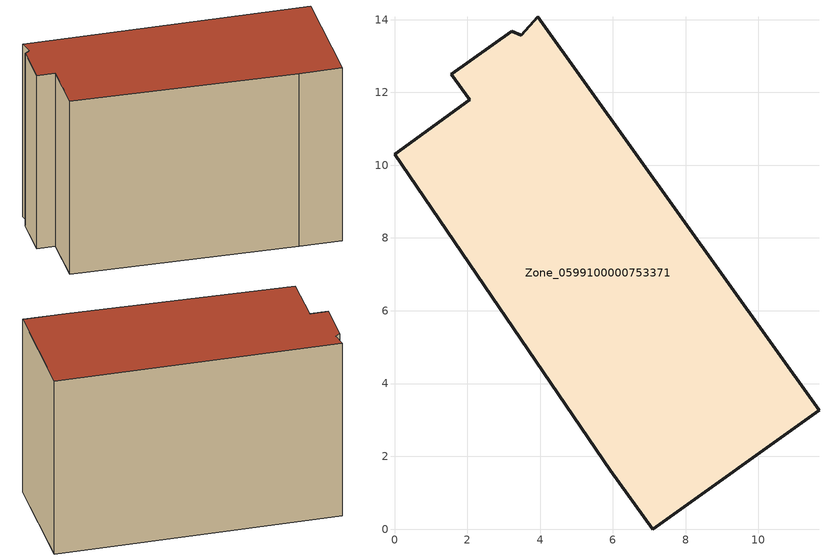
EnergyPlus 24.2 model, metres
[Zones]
Zone_0599100000753371
 floor ground (C_G): 0,10.3 2.06,11.8 1.55,12.49 3.22,13.68 3.48,13.57 3.94,14.07 11.66,3.27 7.1,0 5.93,1.62 z0
 wall outside (C_F): 2.06,11.8 0,10.3 5.93,1.62 7.1,0 11.66,3.27 3.94,14.07 3.48,13.57 3.22,13.68 1.55,12.49 2.06,11.8 z0:8.95
 roof outside (C_R): 3.22,13.68 1.55,12.49 2.06,11.8 0,10.3 5.93,1.62 7.1,0 11.66,3.27 3.94,14.07 3.48,13.57 z8.95
[BUILDING]
Pand.0599100000753371: North Axis=0; Terrain=City; Loads Convergence Tolerance Value=0.04; Temperature Convergence Tolerance Value=0.4; Solar Distribution=FullExterior; Maximum Number of Warmup Days=25; Minimum Number of Warmup Days=1
[Site:Location]
Rotterdam.The.Hague.AP_ZH_NLD Design_Conditions: Latitude=51.96; Longitude=4.45; Time Zone=1; Elevation=-4.5
[SITE:GROUNDTEMPERATURE:BUILDINGSURFACE]
18, 18, 18, 18, 18, 18, 18, 18, 18, 18, 18, 18
[MATERIAL] Thermal Absorptance=0.9; Solar Absorptance=0.7; Visible Absorptance=0.7
Name | Roughness | Thickness | Conductivity | Density | Specific Heat
G.TI.2006-2014 | MediumSmooth | 0.15 | 0.06 | 540 | 1210
F.TI.2006-2014 | Rough | 0.3 | 0.12 | 1920 | 840
R.TI.2006-2014 | MediumRough | 0.2 | 0.08 | 1500 | 1000
[CONSTRUCTION]
C_G: G.TI.2006-2014
C_F: F.TI.2006-2014
C_R: R.TI.2006-2014
[ZONE]
Zone_0599100000753371: Type=1; Multiplier=1; Ceiling Height=Autocalculate; Volume=Autocalculate; Floor Area=autocalculate; Part of Total Floor Area=Yes
[ZONEINFILTRATION:DESIGNFLOWRATE]
Infil_Zone_0599100000753371: Zone or ZoneList or Space or SpaceList=Zone_0599100000753371; Schedule=AlwaysOn; Design Flow Rate Calculation Method=Flow/Area; Flow Rate per Floor Area=0.0015; Constant Term Coefficient=1; Temperature Term Coefficient=0; Velocity Term Coefficient=0; Velocity Squared Term Coefficient=0
[HVACTEMPLATE:ZONE:IDEALLOADSAIRSYSTEM]
Zone_0599100000753371: Maximum Heating Supply Air Temperature=50; Minimum Cooling Supply Air Temperature=13; Maximum Heating Supply Air Humidity Ratio=0.0156; Minimum Cooling Supply Air Humidity Ratio=0.0077; Heating Limit=NoLimit; Cooling Limit=NoLimit; Dehumidification Control Type=ConstantSensibleHeatRatio; Cooling Sensible Heat Ratio=0.7; Dehumidification Setpoint=60; Humidification Control Type=None; Humidification Setpoint=30; Outdoor Air Method=None; Outdoor Air Flow Rate per Person=0.00944; Outdoor Air Flow Rate per Zone Floor Area=0; Outdoor Air Flow Rate per Zone=0; Demand Controlled Ventilation Type=None; Outdoor Air Economizer Type=NoEconomizer; Heat Recovery Type=None; Sensible Heat Recovery Effectiveness=0.7; Latent Heat Recovery Effectiveness=0.65
[ZONECONTROL:THERMOSTAT]
ThermostatControl_Zone_0599100000753371: Zone or ZoneList=Zone_0599100000753371; Control Type Schedule=DualSetpointControlType; Control 1=Thermostat_Zone_0599100000753371; Temperature Difference Between Cutout And Setpoint=0
[THERMOSTATSETPOINT:DUALSETPOINT]
Thermostat_Zone_0599100000753371: Heating Setpoint Temperature Schedule=HeatingSetpoint_Zone_0599100000753371; Cooling Setpoint Temperature Schedule=CoolingSetpoint_Zone_0599100000753371
[SCHEDULE:COMPACT]
HeatingSetpoint_Zone_0599100000753371: Through: 12/31, For: AllDays, Until: 24:00, 21
CoolingSetpoint_Zone_0599100000753371: Through: 12/31, For: AllDays, Until: 24:00, 24
DualSetpointControlType: Through: 12/31, For: AllDays, Until: 24:00, 4
AlwaysOn: Through: 12/31, For: AllDays, Until: 24:00, 1
